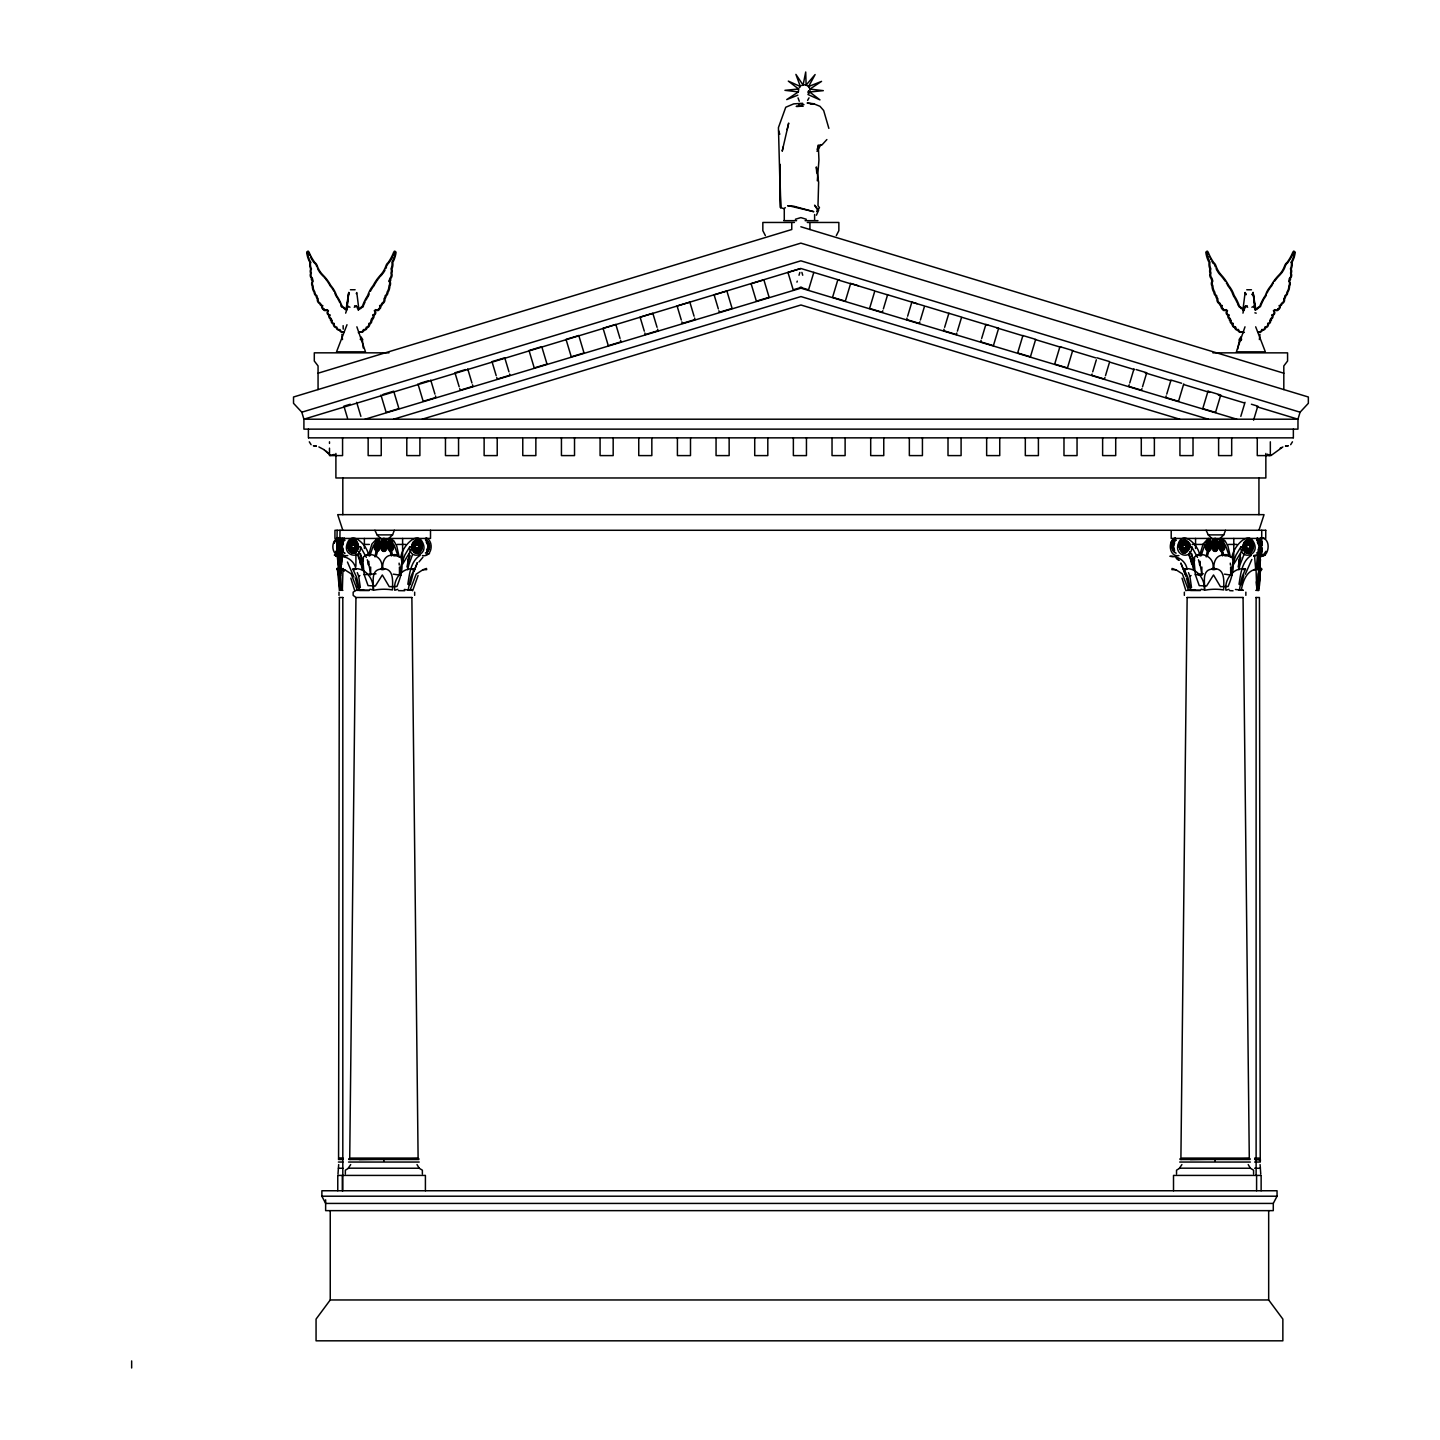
<?xml version="1.0" encoding="UTF-8"?>
<svg xmlns="http://www.w3.org/2000/svg" width="1440" height="1440" viewBox="0 0 1440 1440"><rect width="100%" height="100%" fill="white"/><g stroke="black" fill="none" stroke-linecap="round" stroke-linejoin="round"><path stroke-width="1.5" d="M339.372 597.51L338.58 1158.084L342.972 1158.084M339.804 561.528L339.732 554.292M340.416 561.24L340.488 555.93M1257.984 567.036L1258.074 560.268M1258.956 567.036L1259.046 560.268M355.95 597.51L349.722 1158.084L418.104 1158.084L411.876 597.51M1187.136 597.51L1180.908 1158.084L1249.29 1158.084L1243.062 597.51M337.122 544.374L336.888 549.108M337.428 546.642L337.5 545.076C337.176 559.08 338.13 526.734 337.122 549.108M337.842 546.732L338.724 537.588M338.058 544.698L338.058 548.19M338.346 545.472L338.202 547.812M338.994 547.416L338.994 545.472M1256.778 587.646C1260.144 582.642 1257.876 557.604 1257.894 556.308M337.662 551.79L337.734 538.2M336.996 544.698L337.32 542.088M337.626 547.938L337.554 543.006M338.688 1164.582L337.986 1173.996M1258.812 574.65L1258.884 585.972M1261.656 541.656L1261.134 539.676L1260.756 545.202L1260.702 542.43L1260.756 543.816M1261.224 545.202L1261.188 541.692M362.988 570.456L360.63 553.842M370.656 567.036L370.602 575.028A62.532 62.01 90 0 0 368.802 564.678L367.272 559.764M1194.174 570.456L1191.816 553.842M1201.86 567.036L1201.788 575.028L1197.99 575.028M1259.622 569.43C1259.946 564.93 1260.666 590.562 1257.894 589.32M1259.262 582.768L1260.378 559.296L1259.298 579.402M1259.298 581.598L1259.712 571.608M336.888 544.374L337.14 530.28M337.248 545.274L337.446 543.06M337.5 545.976L337.698 540.108M338.148 545.076L338.526 539.91M338.4 545.778L338.328 542.682M338.94 547.11L338.688 549.018L338.904 547.74M339.192 547.812L338.868 552.978L337.752 555.876L337.05 555.102L338.958 562.05M339.57 549.108L339.354 553.212M1259.604 576.936L1258.812 589.662M1256.976 539.91L1260.594 544.698L1261.026 552.978M1260.792 545.472L1261.062 540.342M1256.58 552.978C1260.36 552.492 1261.062 544.302 1261.008 551.97M1261.278 548.514L1261.368 547.614L1260.72 551.214L1260.774 548.136M1261.692 547.812L1260.954 551.97M1261.764 551.304L1261.836 548.19M1259.388 555.912L1259.316 557.676A59.292 12.618 -90 0 0 1259.244 559.476M337.302 543.654L337.284 542.232M337.572 543.33L337.356 541.242M1259.028 570.42L1259.748 559.008L1261.8 553.212M1260.756 543.402L1260.81 544.878L1260.432 537.894M337.068 543.006L337.14 541.44M337.59 544.014L337.626 540.126M1259.226 573.174L1260.072 559.62M1260.756 1173.996L1260.342 1168.254L1254.636 1168.254M341.928 540.684L341.892 542.196L342.036 539.442M1259.37 339.57L1259.982 334.314M406.98 567.036L409.428 553.842M1238.166 567.036L1240.614 553.842M1258.812 552.888L1258.236 564.678A62.532 8.046 90 0 0 1258.074 569.79L1257.66 568.458L1257.876 569.628M1259.784 552.888L1259.19 564.678A62.532 8.046 90 0 0 1259.118 567.216M381.978 543.636L382.23 547.272L384.426 549.666M383.058 544.194L384.066 547.434M391.302 546.03L389.79 546.318L389.268 544.05M391.626 545.418L391.626 544.05M392.184 545.706L391.266 541.458M392.616 544.734L390.924 549.36M392.706 545.976L390.924 540.09M1220.454 545.418L1221.102 542.43M376.164 545.562L376.164 544.194M376.218 544.878L376.956 543.114L378.252 543.582M378.54 544.878L378.45 546.192M378.594 545.562L378.45 543.546M378.99 544.878L377.928 547.434L376.254 545.346M379.602 544.878L378.576 548.136L376.182 548.136L375.174 544.878L376.182 541.602C379.8 540.036 380.196 547.056 377.748 548.514M1206.36 544.878L1207.728 541.602M1206.954 544.878C1209.654 536.292 1211.31 552.528 1207.44 545.346M1207.368 544.194L1207.512 546.192M1216.044 545.418L1215.9 543.402M337.176 555.354L339.066 572.94L337.104 548.388M336.978 542.16L337.752 537.894M337.176 543.258L337.356 540.27M337.698 543.798L337.554 544.824M338.436 545.148L338.76 543.96M339.102 551.232L339.858 542.16L344.178 537.894M1260.828 542.682L1261.404 545.148L1261.008 540.954M1260.684 551.43L1260.738 547.938M1261.314 550.404L1261.512 548.316M1261.944 542.16L1261.098 551.79L1261.764 549.828M1261.944 551.304L1260.774 555.57L1263.51 555.372A4.122 1.134 83.8 0 1 1262.808 555.318L1262.556 554.958M382.806 568.62C381.978 562.374 385.164 554.382 392.652 555.264A4.05 4.05 0 0 0 395.982 555.678L400.932 557.316C403.884 566.946 400.626 577.53 396.9 586.512L389.25 586.674L382.32 574.974L375.372 586.026L368.046 585.612L364.158 574.65L363.006 561.978L363.51 556.74L366.606 554.958A3.33 3.33 0 0 1 369.072 554.346C376.704 554.67 383.31 560.124 381.744 568.62M1214.01 568.62C1213.164 562.374 1216.35 554.382 1223.838 555.264A4.05 4.05 0 0 0 1227.168 555.678L1232.118 557.316C1235.07 566.946 1231.812 577.53 1228.086 586.512L1220.436 586.674L1213.506 574.974L1206.558 586.026L1199.232 585.612L1195.344 574.65L1194.192 561.978L1194.696 556.74L1197.792 554.958A3.33 3.33 0 0 1 1200.258 554.346C1207.89 554.67 1214.496 560.124 1212.93 568.62M817.308 180.792L818.946 160.056L818.334 145.746L817.11 149.544M1240.956 336.798L1239.12 339.57L1241.694 339.21L1239.426 340.416L1237.536 349.326M1259.586 577.26L1260.234 571.356M341.568 541.584L342 537.876M1260.756 543.996L1261.098 542.97L1260.972 544.626M337.608 543.582L337.572 542.61M1260.396 1168.092L1260.072 1164.582M356.634 546.732L360.45 546.732C361.53 560.106 342.918 556.29 346.95 544.374C351.306 529.272 366.642 545.004 368.244 553.842M1187.82 546.732L1191.636 546.732C1192.716 560.106 1174.104 556.29 1178.136 544.374C1182.51 529.272 1197.846 545.004 1199.43 553.842M375.066 556.92L376.2 549.972M1206.252 556.92L1207.386 549.972M316.17 446.13L313.434 445.752L316.224 446.058M394.506 252.54L395.298 251.406L396.054 252.252A21.402 15.732 -73.6 0 1 392.76 262.512A8.604 6.318 -73.6 0 1 391.86 269.118A4.338 3.186 -73.6 0 1 391.77 273.294A4.086 3.006 -73.6 0 1 390.708 278.586L390.654 280.656L389.088 281.124A3.924 2.88 -73.6 0 1 388.998 285.93A8.946 6.588 -73.6 0 1 387.09 292.14A3.33 2.448 -73.6 0 1 385.164 295.65A3.312 2.43 -73.6 0 1 384.03 298.656A3.492 2.556 -73.6 0 1 381.726 303.372A2.232 1.638 -73.6 0 1 379.584 305.55A1.836 1.35 -73.6 0 1 378.666 308.718A2.178 1.602 -73.6 0 1 375.75 309.636L374.436 310.752A2.448 1.8 -73.6 0 1 372.942 315.036A2.214 1.638 -73.6 0 1 371.682 318.564L370.908 320.616A2.232 1.638 -73.6 0 1 368.82 323.46A2.772 2.034 -73.6 0 1 366.264 327.222A2.43 1.782 -73.6 0 1 363.474 329.544A3.528 2.592 -73.6 0 1 359.568 331.776L360.396 332.028A3.528 2.592 -73.6 0 0 364.32 329.796A2.43 1.782 -73.6 0 0 367.11 327.474A2.772 2.034 -73.6 0 0 369.666 323.712A2.232 1.638 -73.6 0 0 371.754 320.868L372.708 319.374L371.682 318.564M340.542 547.398L340.02 542.466L342.72 538.524M1173.924 538.524L1171.134 542.466L1171.728 547.398M337.266 541.872L337.626 540.594L337.374 542.88M338.274 542.682L338.562 541.314M338.958 549.09L338.796 550.044M339.066 550.206L338.814 552.978M339.588 553.212C338.922 558.846 337.824 553.824 341.784 556.506M350.694 1164.582L348.264 1168.182L419.202 1168.254L422.37 1170.18L422.37 1173.996M1242.954 309.636L1245.114 292.554L1246.14 294.588M1259.928 540.792L1259.802 541.872L1260.27 539.892L1260.774 544.392M1260.702 542.214L1261.026 539.91L1260.882 544.374M1181.898 1164.582L1179.45 1168.182L1250.388 1168.254L1253.574 1170.18L1253.574 1173.996M1260.774 542.682L1260.684 541.224L1260.828 543.546M1261.26 549.288L1260.774 549.882M1261.098 550.044L1261.368 548.262L1261.296 550.044M1261.476 551.43L1260.954 553.41M1260.972 552.978L1261.656 551.232M337.662 541.512C337.59 538.974 337.41 541.476 337.698 540.846M1259.856 574.128L1261.188 568.692M1260.72 542.574L1260.72 538.668L1262.124 544.374M1260.684 548.37L1261.134 548.928M1260.684 542.07L1261.008 538.434L1261.782 544.932M1260.792 542.862L1261.026 540.954M368.766 554.544L371.898 544.032L377.154 538.434C383.112 540.144 378.252 549.648 384.12 551.43L385.83 550.566M1199.952 554.544L1203.102 544.032L1208.34 538.434C1214.298 540.144 1209.438 549.648 1215.306 551.43L1217.034 550.566M1259.388 541.08L1259.658 539.334M356.256 293.616L356.778 292.554L358.92 309.636M338.724 569.124L339.696 589.932M1255.806 309.33L1253.07 292.554L1252.314 294.588M339.084 571.356L339.138 568.458M1260.63 539.334L1261.17 537.588L1261.8 540.27M1261.314 555.876C1267.434 557.964 1272.132 541.674 1263.114 537.894M388.332 543.762L389.268 541.458L391.14 541.08M388.908 544.05L390.618 542.07M389.322 544.248L390.618 542.898L390.744 546.318M391.482 546.048L391.482 543.402M1214.334 544.392L1215.612 543.042M1219.518 543.762L1221.804 540.954M1220.094 544.05L1221.444 542.16M1220.526 544.248C1221.498 540.756 1224.234 545.526 1222.146 547.02M1223.73 545.706L1221.444 548.496L1219.518 545.706M342.36 589.662L343.008 568.458L344.034 571.356M1255.284 569.916L1256.004 568.44L1256.778 589.464M799.326 87.642L800.352 86.49L788.31 81.108L798.624 88.992L798.372 91.908L786.726 99.594L797.814 95.166M384.786 545.202L383.724 546.498L383.13 545.346M385.2 545.418L383.472 547.38M385.794 545.706L383.472 548.496M1207.44 544.392L1208.772 542.304L1209.708 544.392M1209.708 545.346C1208.664 549.144 1206.252 543.168 1209.006 543.114M1215.972 545.202L1215.036 547.29L1214.424 545.796M1257.624 589.662L1258.074 574.128L1259.622 569.124M344.502 556.254L343.998 556.65M783.198 146.862L782.208 151.182L788.688 123.066L787.194 129.564M337.302 538.812L337.752 537.588M337.662 544.158L337.698 546.066M1260.684 540.792L1260.954 539.892L1261.548 545.472M338.436 554.652L339.732 586.818L339.246 576.99M339.39 554.652L338.958 555.876M341.136 555.93L340.65 573.516M1254.024 555.93L1253.736 556.326M1261.476 552.294L1261.134 553.212M369.738 555.912L373.644 544.932L374.67 549.522L377.154 551.43C383.112 549.72 378.252 540.216 384.12 538.434L386.172 539.676M376.29 555.912L377.676 550.872M1200.924 555.912L1204.83 544.932L1209.204 544.932M1207.476 555.912L1208.862 550.872M1259.928 552.492L1260.198 555.876L1259.424 551.304M1242.954 313.146L1243.944 309.276L1242.936 310.698M413.118 573.606L410.166 584.658L407.826 584.244C409.5 574.236 410.562 561.114 420.174 555.372M1243.8 575.442L1241.352 584.658L1239.012 584.244C1240.686 574.236 1241.748 561.114 1251.36 555.372M1256.22 569.052L1257.372 556.254M1261.242 541.602L1261.242 543.006L1261.278 540.792M1261.206 551.214L1261.674 548.19L1261.008 551.43L1260.63 550.566M1260.828 549.882L1260.792 548.136M1244.178 309.96L1245.258 306.234L1247.274 305.784M345.672 313.146L347.904 306.234L349.992 307.224M796.95 282.15L797.256 281.124M799.02 275.256L799.866 272.43M801.036 268.542L813.798 272.394L808.56 289.818L800.064 287.262M882.81 310.752L882.342 312.282L869.598 308.448L874.818 291.024L887.58 294.858L883.368 308.898M907.074 318.042L906.606 319.572L919.368 323.406L919.836 321.876M907.632 316.188L911.844 302.148L924.606 305.982L920.394 320.022M944.082 329.166L943.632 330.696L956.394 334.548L956.844 333.018M944.64 327.312L948.87 313.272L961.632 317.124L957.402 331.146M981.108 340.29L980.64 341.838L993.402 345.672L998.64 328.248L985.878 324.414L981.666 338.436M1092.06 374.058L1091.7 375.228L1104.462 379.062L1104.93 377.532M1092.726 371.826L1096.344 359.802M1105.488 375.678L1109.7 361.638L1096.938 357.804M1129.194 384.822L1128.726 386.352L1141.488 390.186L1141.956 388.656M1129.752 382.968L1133.964 368.928M1142.514 386.802L1146.726 372.762L1136.088 369.558M1166.202 395.946L1165.752 397.476L1178.514 401.328L1183.734 383.904M1166.76 394.092L1170.99 380.052L1181.61 383.256M1240.812 416.358L1245.024 402.318M1253.574 420.192L1257.786 406.152L1251.396 404.244M1300.086 412.2L1297.98 419.112L1297.962 429.138L303.912 429.138L303.912 419.202L301.806 412.2L293.526 403.308L293.526 397.008L800.856 243.126L1308.348 397.008L1308.348 403.308L1300.086 412.2L800.856 260.82L301.806 412.2M412.614 590.796L418.086 575.496M400.878 556.992C401.706 547.47 417.888 528.192 423.414 544.374C427.446 556.326 408.69 560.106 409.77 546.732L413.532 546.732M1232.064 556.992C1232.892 547.47 1249.074 528.192 1254.6 544.374C1258.632 556.326 1239.876 560.106 1240.956 546.732L1244.718 546.732M1258.938 530.28L1264.05 514.656L337.698 514.656L342.81 530.28M429.516 553.662L426.204 554.166M1245.006 326.808L1236.384 351.828L1265.346 351.828L1255.68 326.808M1260.486 557.316L1260.99 555.84C1262.538 554.364 1260.198 556.452 1260.216 553.41M346.482 310.266L347.904 306.234M334.026 543.006L334.62 541.44M340.02 542.466L341.568 539.55M341.262 542.7L341.694 541.548M341.46 542.7L341.91 541.548M417.258 562.734L413.802 571.788L417.384 562.734M1171.206 542.466L1174.014 538.524M1172.448 542.7L1172.898 541.548M1172.646 542.7L1173.096 541.548M347.004 324.72L336.528 351.828L365.49 351.828L356.868 326.808M374.904 530.28L377.064 534.888L381.474 539.226L387.954 539.226L392.562 534.888L394.344 530.28M1206.108 530.28L1208.268 534.888L1212.66 539.226L1219.14 539.226L1223.748 534.888L1225.53 530.28M1245.276 574.308L1251.828 559.44M334.368 543.006L334.98 541.44M334.296 555.102L337.68 555.606L337.392 547.614M389.916 281.358A3.924 2.88 -73.6 0 1 389.826 286.182A8.946 6.588 -73.6 0 1 387.936 292.392A3.33 2.448 -73.6 0 1 385.992 295.902A3.312 2.43 -73.6 0 1 384.858 298.908A3.492 2.556 -73.6 0 1 382.554 303.606A2.232 1.638 -73.6 0 1 380.43 305.802A1.836 1.35 -73.6 0 1 379.494 308.97A2.178 1.602 -73.6 0 1 376.578 309.888L374.436 310.752M382.626 541.476L382.662 547.542L385.416 548.136M382.338 542.988L384.426 541.098M383.238 543.96L383.724 542.574M383.742 543.582L383.94 546.462M389.43 543.816L390.258 542.16M391.446 545.652L390.636 547.29M391.824 546.048L390.258 547.38M392.346 546.624L390.258 548.496M1215.252 542.304L1214.262 545.562M376.362 543.96L376.848 542.574M378.414 545.796C374.85 551.898 375.912 537.174 378.522 544.392M379.044 548.262L379.728 543.636L377.892 540.234M1255.86 309.438A15.768 12.996 -70.2 0 1 1259.784 306.342A39.006 32.13 -70.2 0 1 1265.346 295.488A24.282 19.998 -70.2 0 1 1270.998 285.642A40.59 33.444 -70.2 0 1 1278.972 274.968A20.286 16.722 -70.2 0 0 1284.678 265.734A5.562 4.572 -70.2 0 1 1287 262.566A38.214 31.5 -70.2 0 0 1292.778 252.288L1293.606 251.154L1294.488 252A21.402 17.64 -70.2 0 1 1291.212 262.26A8.604 7.074 -70.2 0 1 1290.438 268.866A4.338 3.564 -70.2 0 1 1290.528 273.042A4.086 3.366 -70.2 0 1 1289.52 278.334L1290.546 279.576L1289.448 281.358A3.924 3.24 -70.2 0 1 1289.538 286.182A8.946 7.38 -70.2 0 1 1287.648 292.392A3.33 2.754 -70.2 0 1 1285.614 295.902A3.312 2.718 -70.2 0 1 1284.462 298.908A3.492 2.88 -70.2 0 1 1282.068 303.624A2.232 1.836 -70.2 0 1 1279.764 305.802A1.836 1.512 -70.2 0 1 1278.846 308.97L1278.144 308.718A2.178 1.782 -70.2 0 1 1274.922 309.636L1273.5 310.752A2.448 2.016 -70.2 0 1 1271.988 315.036A2.214 1.836 -70.2 0 1 1270.728 318.564L1269.936 320.616A2.232 1.836 -70.2 0 1 1267.704 323.46A2.772 2.286 -70.2 0 1 1264.986 327.222A2.43 1.998 -70.2 0 1 1261.944 329.544A3.528 2.898 -70.2 0 1 1258.02 331.956M1278.846 308.97A2.178 1.782 -70.2 0 1 1275.606 309.888L1273.5 310.752M1207.296 542.214L1206.774 545.85L1208.754 548.64M1207.548 543.96L1208.754 543.042L1209.6 543.96M1215.864 545.652L1214.766 545.796L1215.126 543.294M1243.53 310.284L1245.258 306.234L1247.652 307.224M339.516 590.256L337.392 569.052L339.012 577.26M412.344 555.102L408.87 564.678A61.956 61.47 90 0 0 407.736 569.79M817.02 151.344L820.98 144.558M1292.454 441.81L1290.654 444.69M338.652 556.254L341.892 556.65M1169.838 556.254L1173.096 556.65M1244.646 552.888L1240.056 564.678A61.956 61.47 90 0 0 1238.922 569.79M836.334 235.566L838.854 230.652L838.854 222.462L807.264 222.462M1252.08 294.588L1253.124 292.554L1255.176 309.636M808.956 93.348C812.556 88.74 806.418 82.548 801.63 85.59M1208.124 254.358A38.214 28.098 73.6 0 1 1207.368 252.54L1206.576 251.406L1205.82 252.252A21.402 15.732 73.6 0 0 1209.114 262.512A8.604 6.318 73.6 0 0 1210.032 269.118A4.338 3.186 73.6 0 0 1210.104 273.294A4.086 3.006 73.6 0 0 1211.166 278.586L1211.958 281.358A3.924 2.88 73.6 0 0 1212.048 286.182A8.946 6.588 73.6 0 0 1213.938 292.392A3.33 2.448 73.6 0 0 1215.882 295.902A3.312 2.43 73.6 0 0 1217.016 298.908A3.492 2.556 73.6 0 0 1219.32 303.624A2.232 1.638 73.6 0 0 1221.444 305.802A1.836 1.35 73.6 0 0 1222.38 308.97L1223.226 308.718A2.178 1.602 73.6 0 0 1226.124 309.636L1227.438 310.752A2.448 1.8 73.6 0 0 1228.932 315.036A2.214 1.638 73.6 0 0 1230.192 318.564L1229.274 320.04L1230.966 320.616A2.232 1.638 73.6 0 0 1233.054 323.46A2.772 2.034 73.6 0 0 1235.61 327.222A2.43 1.782 73.6 0 0 1238.4 329.544A3.528 2.592 73.6 0 0 1242.324 331.776L1244.394 332.37M1230.192 318.564L1230.966 320.616M1273.284 1203.426L1277.046 1196.208L1277.046 1190.754L321.876 1190.754L321.876 1196.208L325.638 1203.426L1273.284 1203.426L1273.284 1210.644L325.638 1210.644L325.638 1199.826M807.606 100.422L809.01 97.848M1243.134 309.438A15.768 11.592 73.6 0 0 1239.516 306.342A39.006 28.656 73.6 0 0 1234.188 295.488A24.282 17.838 73.6 0 0 1228.788 285.642A40.59 29.826 73.6 0 0 1221.3 274.968A20.286 14.904 73.6 0 1 1215.9 265.734A5.562 4.086 73.6 0 0 1213.722 262.566A38.214 28.098 73.6 0 1 1208.214 252.288L1207.422 251.154L1206.666 252A21.402 15.732 73.6 0 0 1209.96 262.26A8.604 6.318 73.6 0 0 1210.86 268.866A4.338 3.186 73.6 0 0 1210.95 273.042A4.086 3.006 73.6 0 0 1212.012 278.334L1212.804 281.124A3.924 2.88 73.6 0 0 1212.894 285.93A8.946 6.588 73.6 0 0 1214.784 292.158A3.33 2.448 73.6 0 0 1216.71 295.668A3.312 2.43 73.6 0 0 1217.862 298.674A3.492 2.556 73.6 0 0 1220.166 303.372A2.232 1.638 73.6 0 0 1222.29 305.55A1.836 1.35 73.6 0 0 1223.226 308.718M335.268 555.354L336.06 555.768A4.122 1.026 -83.8 0 1 335.43 555.714L338.364 555.75M343.044 542.88L341.874 546.642L343.044 550.404M343.44 542.88L342.27 546.642L343.44 550.404M1174.23 542.88L1173.06 546.642L1174.23 550.404M1174.644 542.88L1173.474 546.642L1174.644 550.404M1260.252 551.304L1257.732 554.652M1265.976 551.304L1263.474 554.652M426.906 550.206L428.094 546.444L426.906 542.682M427.302 550.206L428.346 545.076L426.078 541.836M1249.992 549.288L1250.73 545.688L1247.994 542.916M1258.092 550.206L1259.28 546.444L1257.264 541.836M1258.506 550.206L1259.676 546.444L1257.66 541.836M1261.44 551.304L1258.902 554.652L1253.628 555.57M418.104 538.434L402.606 564.156L402.606 538.434M1249.29 538.434L1233.792 564.156L1233.792 538.434M349.002 293.616L348.75 292.554L346.068 309.33A15.768 12.996 70.2 0 0 342.09 306.342A39.006 32.13 70.2 0 0 336.546 295.488A24.282 19.998 70.2 0 0 330.876 285.642A40.59 33.444 70.2 0 0 322.902 274.968A20.286 16.722 70.2 0 1 317.196 265.734A5.562 4.572 70.2 0 0 314.874 262.566A38.214 31.5 70.2 0 1 309.114 252.288L308.268 251.154L307.386 252A21.402 17.64 70.2 0 0 310.662 262.26A8.604 7.074 70.2 0 0 311.436 268.866A4.338 3.564 70.2 0 0 311.364 273.042A4.086 3.366 70.2 0 0 312.354 278.334L311.328 279.576L312.426 281.358A3.924 3.24 70.2 0 0 312.336 286.182A8.946 7.38 70.2 0 0 314.226 292.392A3.33 2.754 70.2 0 0 316.26 295.902A3.312 2.718 70.2 0 0 317.412 298.908A3.492 2.88 70.2 0 0 319.824 303.606A2.232 1.836 70.2 0 0 322.128 305.802A1.836 1.512 70.2 0 0 323.028 308.97L323.73 308.718A2.178 1.782 70.2 0 0 326.952 309.636L328.374 310.752A2.448 2.016 70.2 0 0 329.886 315.036A2.214 1.836 70.2 0 0 331.164 318.564L330.336 320.04L331.956 320.616A2.232 1.836 70.2 0 0 334.188 323.46A2.772 2.286 70.2 0 0 336.906 327.222A2.43 1.998 70.2 0 0 339.93 329.544A3.528 2.898 70.2 0 0 344.232 331.776L343.548 332.028A3.528 2.898 70.2 0 1 339.246 329.796A2.43 1.998 70.2 0 1 336.204 327.474A2.772 2.286 70.2 0 1 333.486 323.712A2.232 1.836 70.2 0 1 331.254 320.868M331.164 318.564L331.956 320.616M312.354 278.334L313.128 281.124A3.924 3.24 70.2 0 0 313.038 285.93A8.946 7.38 70.2 0 0 314.91 292.14A3.33 2.754 70.2 0 0 316.944 295.65A3.312 2.718 70.2 0 0 318.114 298.656A3.492 2.88 70.2 0 0 320.508 303.372A2.232 1.836 70.2 0 0 322.812 305.55A1.836 1.512 70.2 0 0 323.73 308.718M418.95 561.978L422.928 557.226M383.148 540.72L382.284 541.476C380.952 543.996 381.096 550.17 385.074 549.504M383.382 543.582L384.426 543.042M389.61 541.458L388.62 544.734L390.096 548.37M1220.544 540.576L1219.356 545.976L1221.138 549.36M1222.452 547.992L1223.442 544.734L1221.966 541.08M1222.722 548.892L1223.982 544.734L1222.11 540.09M409.77 546.732L404.802 555.102L401.328 564.678A61.956 61.47 90 0 0 399.51 575.028L399.438 567.036M1240.956 546.732L1235.988 555.102L1232.514 564.678A61.956 61.47 90 0 0 1230.696 575.028L1230.624 567.036M376.254 540.72L374.958 544.878L376.254 549.036M376.542 541.602L375.516 544.878L376.542 548.136M378.252 546.174L376.362 545.796M383.976 546.318L383.976 543.15M1208.898 546.462L1208.898 543.294M338.472 539.91L339.192 545.076M338.508 541.314L339.066 542.682M1260.774 537.894L1261.692 545.076M330.246 1210.644L330.246 1299.96L316.062 1319.094L316.062 1340.82L1282.86 1340.82L1282.86 1319.094L1268.676 1299.96L1268.676 1210.644M397.836 589.32L394.758 590.256C392.994 578.772 403.074 566.64 414.288 569.052L410.832 576.936L408.168 589.932L404.262 589.464M1229.022 589.32L1225.944 590.256C1224.18 578.772 1234.26 566.64 1245.492 569.052L1242.018 576.936L1239.354 589.932L1235.448 589.464M1261.026 542.898L1261.134 543.87M826.866 139.554L821.898 144.99L818.082 145.206M1256.544 309.69L1256.832 309.384A15.768 12.996 -70.2 0 1 1260.468 306.594A39.006 32.13 -70.2 0 1 1260.828 305.64M342.522 538.812C336.312 543.348 338.886 557.406 347.742 555.57M351.36 541.836L349.362 546.444L351.36 551.052M351.954 543.204L350.55 546.444L351.954 549.684M353.916 548.676L354.888 546.444L353.448 543.96M355.5 552.294C359.19 549.18 358.866 542.016 354.276 539.91M1182.546 541.836L1180.566 546.444L1183.518 551.574M1186.146 551.052L1188.126 546.444L1186.146 541.836M416.232 544.41L415.26 546.642L416.232 548.874M417.78 548.874L418.752 546.642L417.78 544.41M419.364 552.492L421.938 546.642L419.364 540.792M426.618 552.294C430.38 549.198 430.02 541.998 425.394 539.91M1246.374 542.034L1244.502 548.028L1247.346 551.79M1246.986 543.42L1245.564 546.642L1246.986 549.882M1248.966 548.874L1249.956 546.642L1248.966 544.41M1250.55 552.492L1253.124 546.642L1250.55 540.792M1257.804 552.294C1261.566 549.198 1261.206 541.998 1256.58 539.91M798.57 104.724L799.758 103.59L803.988 104.652M785.304 207.612L784.278 208.566L784.278 220.212M335.538 540.108L336.726 539.064M1271.124 455.454L1282.878 446.94M381.6 539.676L383.706 538.434C389.628 540.144 384.876 549.648 390.726 551.43L393.156 549.522L394.164 544.932L397.98 555.912M1212.786 539.676L1214.892 538.434C1220.814 540.144 1216.062 549.648 1221.912 551.43L1224.342 549.522L1225.35 544.932L1229.166 555.912M342.396 540.54L343.314 539.784M342.612 540.54L343.53 539.784M1173.6 540.54L1174.5 539.784M1173.798 540.54L1174.716 539.784M382.806 540.72L383.76 540.234M383.904 541.224L382.428 544.878L383.904 548.514M384.066 542.304L382.716 545.562L384.786 547.434M389.952 540.09L388.08 544.734L389.952 549.36M390.78 548.37L392.022 544.734L390.636 542.16M1214.946 540.234L1213.164 546.12M1215.972 542.304L1214.046 543.546L1214.478 548.37M1221.138 540.09L1219.248 542.34L1218.996 545.976L1221.804 549.522M1221.282 541.08L1219.878 545.706L1222.326 548.37M1221.822 547.29L1223.154 544.05L1221.084 542.16M1222.11 549.36L1224.342 544.734L1223.604 541.332L1221.444 539.928M816.408 215.208L818.64 210.186L814.572 205.182L817.668 210.078L816.912 211.608L819.45 207.648L817.992 205.686L818.64 182.25L816.318 166.95L816.732 172.89M377.298 543.114L377.55 546.696L377.712 543.294M377.892 549.504L379.8 547.272L380.07 543.636L378.864 540.72L376.542 540.234M378.864 549.036L377.208 549.666M383.85 547.29L384.858 544.05M383.994 548.37C387.81 546.984 382.95 539.838 385.416 541.602M384.138 549.36C388.566 547.794 383.706 539.118 385.344 540.72M1208.07 540.234L1206.144 544.878L1208.07 549.504M1207.386 541.602L1208.754 541.098M1208.934 548.514L1210.446 544.878L1208.934 541.224M1209.078 549.504L1211.004 544.878L1209.078 540.234M1215.198 548.37L1216.71 544.734L1214.658 540.954M363.564 589.662L359.676 590.256L356.634 577.26L352.872 569.124C364.086 566.244 374.436 578.502 373.014 589.932L369.954 589.248M1194.75 589.662L1190.862 590.256L1187.82 577.26L1184.058 569.124C1195.272 566.244 1205.622 578.502 1204.2 589.932L1201.14 589.248M334.224 454.41L330.588 455.454L324.108 449.73M355.806 569.052L354.582 569.628A2.052 2.034 -75.5 0 1 352.872 569.124M355.248 577.89L357.858 587.646L360.324 587.502L358.686 576.252L359.892 575.532M1186.434 577.89L1189.044 587.646L1191.51 587.502L1189.872 576.252L1191.078 575.532M380.484 569.124L381.24 568.692A3.564 3.564 0 0 1 383.868 568.638C394.452 569.448 392.49 582.516 392.472 589.932L388.98 589.464A51.498 46.242 -1 0 0 377.046 589.662L373.572 590.256C373.788 583.542 370.296 570.258 380.484 569.124L381.276 569.466A4.194 4.194 0 0 0 383.868 569.43L384.642 569.052M1211.67 569.124L1212.426 568.692A3.564 3.564 0 0 1 1215.054 568.638C1225.638 569.448 1223.676 582.516 1223.658 589.932L1220.166 589.464A51.498 46.242 -1 0 0 1208.232 589.662L1204.758 590.256C1204.974 583.542 1201.482 570.258 1211.67 569.124L1212.462 569.466A4.194 4.194 0 0 0 1215.054 569.43L1215.828 569.052M389.088 281.124L389.862 278.334A4.086 3.006 -73.6 0 0 390.942 273.042A4.338 3.186 -73.6 0 0 391.014 268.866A8.604 6.318 -73.6 0 0 391.932 262.26A21.402 15.732 -73.6 0 0 395.208 252L394.452 251.154L393.66 252.288A38.214 28.098 -73.6 0 1 388.17 262.566A5.562 4.086 -73.6 0 0 385.974 265.734A20.286 14.904 -73.6 0 1 380.574 274.968A40.59 29.826 -73.6 0 0 373.086 285.642A24.282 17.838 -73.6 0 0 367.686 295.488A39.006 28.656 -73.6 0 0 362.358 306.342A15.768 11.592 -73.6 0 0 358.74 309.438M337.95 537.894C331.164 540.936 331.164 552.528 337.95 555.57M344.556 540.126C339.534 542.376 339.534 550.926 344.556 553.176M344.952 540.126C339.948 542.376 339.948 550.926 344.952 553.176M352.044 539.91C347.04 542.16 347.04 550.728 352.044 552.978M352.638 542.844L350.154 546.444L352.638 550.044M353.682 550.044L355.752 546.444L353.682 542.844M354.276 552.978C360.378 551.232 359.622 539.838 352.962 539.676M392.652 555.264L393.408 554.85A3.456 3.456 0 0 1 396.018 554.904L396.774 555.336M1175.382 537.894C1167.192 541.044 1169.316 557.514 1178.928 555.57M1175.742 540.126C1170.648 542.34 1170.666 551.502 1176.138 553.176M1176.138 540.126C1171.548 542.214 1171.206 549.378 1174.914 552.492M1183.518 541.314C1178.586 542.556 1179.216 551.772 1184.544 551.754M1184.04 543.96L1182.672 545.778L1183.572 548.676M1184.868 550.044L1186.956 546.444L1185.552 543.204M1185.174 551.574C1190.088 550.296 1189.494 541.224 1184.148 541.134M1185.462 552.978C1190.466 550.728 1190.466 542.16 1185.462 539.91M1223.838 555.264L1224.612 554.85A3.456 3.456 0 0 1 1227.204 554.904L1227.96 555.336M415.872 540.126L412.254 544.896L413.586 551.43M416.16 541.512L413.172 546.642L416.16 551.79M416.466 543.042L414.378 546.642L416.466 550.26M417.546 550.26L419.634 546.642L417.546 543.042M418.14 553.176C423.738 551.556 423.738 541.746 418.14 540.126M425.394 552.978C430.902 551.304 430.938 542.106 425.79 539.91M1247.076 540.126C1242 542.34 1242 550.944 1247.076 553.176M1247.67 543.042L1245.168 546.642L1247.67 550.26M1248.498 549.126L1250.352 546.642L1248.498 544.158M1248.732 550.26L1250.856 548.514L1251.126 545.688L1249.812 543.42L1247.256 543.042M1249.812 549.882L1247.994 550.386M1249.038 551.79L1252.026 546.642L1249.038 541.512M1249.326 553.176C1255.464 551.43 1254.726 540.108 1247.994 539.892M795.384 219.258L800.856 217.602L806.31 219.258M1278.144 308.718A1.836 1.512 -70.2 0 0 1279.062 305.55A2.232 1.836 -70.2 0 0 1281.366 303.372A3.492 2.88 -70.2 0 0 1283.778 298.674A3.312 2.718 -70.2 0 0 1284.93 295.668A3.33 2.754 -70.2 0 0 1286.964 292.158A8.946 7.38 -70.2 0 0 1288.836 285.93A3.924 3.24 -70.2 0 0 1288.764 281.124L1289.52 278.334M1280.214 448.128L1281.528 447.48M1251.882 307.224L1253.97 306.234L1255.086 309.294M350.406 289.746L355.122 289.746M1246.752 289.764L1251.468 289.764M354.24 307.224L356.616 306.234L358.344 310.266M311.652 278.586A4.086 3.366 70.2 0 1 310.662 273.294A4.338 3.564 70.2 0 1 310.752 269.118A8.604 7.074 70.2 0 1 309.978 262.512L310.662 262.26M323.028 308.97A2.178 1.782 70.2 0 0 326.268 309.888L326.952 309.636M326.268 309.888L328.374 310.752M340.686 304.686A39.006 32.13 70.2 0 1 341.406 306.594L342.09 306.342M330.462 318.816A2.214 1.836 70.2 0 1 329.202 315.288L329.886 315.036M318.06 373.212L791.766 229.518L791.766 223.668M422.136 419.202L800.946 304.992L1179.738 419.202M350.298 404.244L343.908 406.152L347.526 418.194M383.058 394.38L393.696 391.194L398.934 408.618L386.172 412.452L380.934 395.028M420.084 383.256L428.58 380.7M465.606 369.558L454.968 372.762L459.18 386.802M801.702 287.244L793.188 289.8L787.95 272.376L800.712 268.524L303.912 419.202L1297.962 419.202L1257.066 406.8M365.058 419.202L800.946 288.162L1236.834 419.202M393.588 419.202L800.946 296.568L1208.286 419.202M1222.38 308.97A2.178 1.602 73.6 0 0 1225.296 309.888L1226.124 309.636M1225.296 309.888L1227.438 310.752M1226.592 311.004A2.448 1.8 73.6 0 0 1228.086 315.288L1228.932 315.036M1230.12 320.868A2.232 1.638 73.6 0 0 1232.226 323.712L1233.054 323.46M1232.226 323.712A2.772 2.034 73.6 0 0 1234.764 327.474L1235.61 327.222M1234.764 327.474A2.43 1.782 73.6 0 0 1237.554 329.796L1238.4 329.544M1237.554 329.796A3.528 2.592 73.6 0 0 1241.478 332.028L1242.324 331.776M358.308 332.622L360.396 332.028M1269.936 320.616L1271.538 320.04L1270.728 318.564M383.418 540.234L385.074 540.234M390.618 539.928L388.476 541.332L387.72 544.734L388.476 548.118L390.618 549.522M383.706 542.304L384.786 542.304M389.754 541.08L391.608 541.458L392.544 543.762M390.258 549.522L392.4 548.118L393.156 544.734L392.4 541.332L390.258 539.928M1213.992 549.36C1218.474 549.972 1218.636 542.106 1215.684 540.09L1213.47 541.476L1212.714 544.878L1213.47 548.262L1215.612 549.666M1216.134 541.224L1214.19 542.214L1213.686 545.85M1220.796 540.09L1221.804 539.928M1215.972 547.434L1214.046 546.192M1215.252 549.666L1216.26 549.504M1221.444 549.522L1222.452 549.36M377.55 540.072L374.706 543.636L374.958 547.272L376.884 549.504M376.686 541.224L378.576 541.602L379.53 543.906M382.806 540.09L383.814 539.928M376.83 542.304L378.954 544.194M382.95 541.08L384.84 541.458L385.866 544.734M383.472 549.522L385.65 548.118L386.424 544.734L385.65 541.332L383.472 539.928M1208.754 540.072L1206.558 541.476L1205.802 544.878L1206.558 548.262L1208.754 549.666M1207.872 541.224C1214.298 540.774 1208.556 554.004 1206.432 545.85M1213.992 540.09L1215.684 540.09M1214.136 541.08C1217.934 540.396 1218.132 548.19 1214.658 548.496M1209.006 546.642L1207.692 546.174M1214.658 546.552L1215.648 544.734L1214.658 542.898M1214.658 547.38L1216.44 544.734L1214.658 542.07M1208.394 549.666L1210.59 548.262L1211.346 544.878L1210.59 541.476L1208.394 540.072M1214.658 549.522C1218.15 548.226 1218.042 542.214 1215.342 540.09L1216.26 540.234M359.298 589.464L357.264 589.932L351.144 573.822L344.718 569.736L340.668 569.628L340.902 568.458L344.736 569.916M1190.484 589.464L1188.45 589.932L1182.348 573.822L1175.904 569.736L1171.872 569.628L1172.088 568.458L1175.922 569.916M1285.524 446.13L1288.314 445.752L1285.578 446.13M353.358 539.676C346.086 539.82 346.086 553.068 353.358 553.212M351.918 541.314C359.046 539.46 359.028 553.428 351.918 551.574M353.358 541.134C347.994 541.224 347.418 550.296 352.332 551.574M352.224 542.844L353.358 542.7M353.358 543.87L351.486 545.778L352.854 548.928M352.962 549.018C360.846 542.61 344.916 544.716 353.862 548.928M352.962 550.188C357.21 550.35 357.21 542.538 352.962 542.7M352.962 551.754C357.858 551.178 358.29 543.132 353.988 541.314M352.962 553.212L354.672 552.978M1184.544 539.676C1178.802 540.378 1177.92 549.036 1182.006 552.294M1183.104 541.314L1185.588 541.314M1184.544 542.7L1181.844 545.472L1182.564 549.09M1184.148 549.018C1191.978 544.32 1177.308 542.502 1184.04 548.928M1184.148 550.188L1186.524 549.09L1187.352 546.444L1184.868 542.844M1184.148 551.754L1185.588 551.574M1184.148 553.212C1204.83 539.64 1165.824 533.934 1183.23 552.978M1254.312 555.876L1256.076 555.57M417.204 539.892C410.508 540.072 409.716 551.286 415.872 553.176M417.204 541.332C399.87 554.184 434.142 554.238 416.808 541.332M417.204 542.916C412.92 542.736 412.92 550.566 417.204 550.386M416.304 544.158L417.204 544.068M417.708 549.126L416.304 549.126M416.808 550.386C421.092 550.566 421.092 542.736 416.808 542.916M416.808 551.97C421.74 551.412 422.19 543.312 417.852 541.512M416.808 553.41L418.536 553.176M1246.95 541.512C1253.502 539.766 1254.438 552.006 1247.994 551.97M1248.39 541.332C1242.486 541.386 1242.54 551.952 1248.39 551.97M1248.39 544.068L1246.446 546.642L1247.886 549.126M1247.994 549.216L1248.894 549.126M1247.994 553.41L1249.722 553.176M422.658 569.736L426.69 569.628L426.474 568.458L422.64 569.916L416.178 574.128L410.058 590.256L408.042 589.662M1253.844 569.736L1257.786 569.052C1246.77 569.574 1242.9 581.148 1241.244 590.256L1239.228 589.662M364.158 574.65L376.038 573.84M1195.344 574.65L1203.318 573.768M1257.39 554.166L1260.72 553.662M348.534 1168.254L345.348 1170.18L345.348 1173.996M419.202 1168.254L417.024 1164.582M1179.72 1168.254L1176.534 1170.18L1176.534 1173.996M1250.388 1168.254L1248.21 1164.582M1264.986 555.264L1261.314 554.958M798.624 88.992L784.944 90.324L798.372 91.908M1267.524 454.41L1271.16 455.454M802.674 103.302L793.71 103.878L785.754 107.244L778.446 127.566L780.57 207.684L784.332 208.692M339.894 590.148L342.882 590.364M404.676 590.724L398.484 590.634M783.738 220.662L796.572 220.662M805.122 220.662L817.956 220.662M794.43 222.462L762.84 222.462L762.84 230.652L765.36 235.566M1239.426 340.416L1241.37 340.416M388.962 352.836L314.298 352.836L314.298 361.026L318.06 365.94L318.06 389.574M1212.912 352.854L1287.576 352.854L1287.576 361.026L1283.814 365.94L1283.814 389.574M308.664 437.85L522.342 437.85M652.626 437.85L690.498 437.85L690.498 455.598L677.412 455.598L677.412 437.85M690.804 437.85L715.518 437.85M908.694 437.85L716.058 437.85L716.058 455.598L729.144 455.598L729.144 437.85M1256.868 437.85L909.342 437.85L909.342 455.598L922.428 455.598L922.428 437.85M1293.084 437.85L1257.264 437.85L1257.264 455.598L1270.332 455.598L1270.332 441.81M1170.378 530.28L334.944 530.28L334.944 538.47L430.506 538.434L430.506 530.28M377.064 534.888L392.562 534.888M1208.268 534.888L1223.748 534.888M364.374 544.428L369.378 544.428M397.368 544.428L405.756 544.428M1192.212 544.428L1204.542 544.428M1228.554 544.428L1236.942 544.428M341.046 553.752A24.642 1.818 -90 0 0 341.01 560.988L341.856 564.228M1258.614 561.78L1259.118 565.02A59.292 12.618 -90 0 1 1259.19 561.294M339.768 562.914A66.06 16.326 -90 0 0 339.588 557.424L339.408 553.95L339.696 564.678A61.956 7.794 90 0 1 339.93 575.028L340.902 575.028M339.372 590.292L341.1 590.292M339.372 597.492L342.882 597.492M1254.69 1158.084L1260.234 1158.084L1259.424 597.51L1255.77 597.492M338.454 1158.642L342.936 1158.642M348.894 1158.642L350.082 1159.488M418.842 1158.642L359.136 1159.488M1180.08 1158.642L1181.268 1159.488M1250.028 1158.642L1190.322 1159.488M1254.654 1158.642L1256.976 1159.488M1260.306 1158.642L1258.992 1159.488M338.454 1159.488L342.936 1159.488M348.894 1159.488L418.842 1159.488M1180.08 1159.488L1250.028 1159.488M1254.654 1159.488L1260.414 1160.028M338.4 1162.044L342.936 1162.026M348.534 1162.044L419.202 1162.044M1179.72 1162.044L1250.388 1162.044M1254.636 1162.044L1260.342 1162.044M338.4 1168.254L342.936 1168.254M338.166 1175.418L425.412 1175.418L425.412 1190.754M1260.576 1175.418L1173.51 1175.418L1173.51 1190.754M321.876 1196.208L1277.046 1196.208M330.246 1299.96L1268.676 1299.96M1190.556 590.4L1200.564 590.4L1187.1 590.364M359.37 590.4L369.378 590.4L355.914 590.364L353.16 592.164L353.16 595.368L355.95 597.492L411.876 597.456M1187.136 597.492L1243.062 597.456M1257.57 590.4L1258.92 590.4L1255.77 590.364M1229.67 590.634L1233.036 590.796M339.462 555.93L342.504 556.2M335.016 555.03L338.004 555.3M1224.45 574.146L1232.208 575.28M393.264 574.146L401.022 575.28M807.138 103.014L813.528 103.698L819.99 106.308L823.662 110.502L828.864 128.376M1170.702 556.308C1178.37 556.092 1185.732 561.24 1187.082 569.016L1185.786 569.628A2.052 2.034 -75.5 0 1 1184.058 569.124M339.516 556.308C347.184 556.092 354.528 561.24 355.896 569.016M810.324 103.68L814.392 104.184L807.678 103.176M1249.722 540.126C1241.514 538.02 1240.362 553.32 1248.39 553.41M1248.894 544.158C1245.492 543.078 1244.988 549.504 1248.39 549.216M1247.256 550.26L1248.39 550.386M416.808 539.892L418.536 540.126M417.708 544.158C408.798 547.704 424.08 551.088 417.312 544.158M417.204 553.41L414.234 552.492M422.442 555.57C432.108 557.568 434.322 541.026 426.042 537.894M1185.282 542.844L1182.744 543.204L1181.43 545.472L1181.718 548.316L1183.824 550.044M1184.148 543.87L1186.074 546.444L1183.644 548.928M1184.544 550.188L1182.744 549.684M1182.834 552.978L1184.544 553.212M352.224 550.044L353.358 550.188M354.6 305.784L356.616 306.234M383.472 542.07L385.254 544.734M382.806 549.36L383.814 549.522M376.542 549.504L377.55 549.666M1254.888 312.822L1256.22 313.146M1221.444 540.954L1223.73 543.762M1221.444 542.07C1226.052 546.336 1217.988 547.236 1222.056 542.97M1215.774 541.224L1213.326 543.906L1214.946 549.504M1221.804 547.38L1220.058 544.734M1215.612 548.64L1213.524 546.768M390.258 542.07L391.32 542.43M390.618 547.38L388.854 544.734M390.618 548.496L388.332 545.706M1241.478 332.028L1243.566 332.622M362.358 306.342L363.186 306.594A39.006 28.656 -73.6 0 1 363.546 305.622M372.942 315.036L373.788 315.288A2.448 1.8 -73.6 0 0 375.282 311.004M850.644 283.428L858.438 285.768M800.856 226.764L1283.814 373.212M813.762 272.376L839.592 280.206M850.338 283.464L874.008 290.646M886.932 294.57L917.064 303.696M925.668 306.306L949.338 313.488M962.244 317.394L988.074 325.224M996.678 327.834L1022.508 335.664M1035.414 339.588L1061.244 347.418M1072.008 350.676L1095.678 357.858M1110.744 362.43L1134.414 369.612M1145.16 372.87L1170.99 380.7M1183.896 384.606L1209.726 392.436M1218.33 395.046L1244.16 402.876M1291.212 262.26L1291.896 262.512A8.604 7.074 -70.2 0 1 1291.14 269.118A4.338 3.564 -70.2 0 1 1291.212 273.294A4.086 3.366 -70.2 0 1 1290.222 278.586M1271.988 315.036L1272.69 315.288A2.214 1.836 -70.2 0 1 1271.412 318.816M1267.704 323.46L1268.388 323.712A2.232 1.836 -70.2 0 0 1270.62 320.868M1264.986 327.222L1265.67 327.474A2.772 2.286 -70.2 0 0 1268.388 323.712M1261.944 329.544L1262.628 329.796A2.43 1.998 -70.2 0 0 1265.67 327.474M1257.642 331.776L1258.326 332.028A3.528 2.898 -70.2 0 0 1262.628 329.796M318.888 446.94L324.144 449.73M807.93 94.5L819.972 99.882L809.64 91.998L823.32 90.648L809.892 89.082L821.556 81.378L808.596 86.544L815.112 74.556L806.112 85.068L805.716 72L803.088 85.05L795.906 74.394L800.352 86.49M1197.792 554.958L1199.34 555.516A3.888 3.888 0 0 0 1201.788 555.03M366.606 554.958L368.154 555.516A3.888 3.888 0 0 0 370.602 555.03M1257.228 537.894L1261.44 542.16M1242.54 569.124L1243.782 569.628A2.088 2.07 75.4 0 0 1245.474 569.052M411.354 569.124L412.596 569.628A2.088 2.07 75.4 0 0 414.288 569.052M1267.56 454.41L1269.288 455.598M1215.036 542.16L1215.972 544.248M1213.146 550.566L1214.892 551.43C1220.814 549.72 1216.062 540.234 1221.912 538.434L1225.08 540.918L1227.888 545.868L1230.354 556.92M383.85 542.16L384.786 544.248M383.724 542.97L384.678 543.816M381.96 550.566L383.706 551.43C389.628 549.72 384.876 540.234 390.726 538.434L393.876 540.918L396.702 545.868L399.168 556.92M1221.444 547.29L1220.49 544.734M390.258 547.29L389.304 544.734M1178.928 560.304L1176.192 558.036L1178.82 560.268M325.35 450.666L327.762 452.826M1217.358 539.676L1215.306 538.434C1209.438 540.216 1214.316 549.72 1208.34 551.43L1205.856 549.522L1204.83 544.932M1254.546 556.002L1255.68 569.124M342.396 554.652L339.156 549.108M339.102 569.052L340.65 573.822L341.172 589.464M345.33 309.69L345.042 309.384A15.768 12.996 70.2 0 0 343.458 307.962M1260.99 543.042L1260.828 545.202L1260.756 544.248M1261.008 551.43L1261.008 553.41M337.608 548.28L337.662 547.416M337.41 547.308L337.716 549.432M311.094 444.69L309.294 441.81M338.724 555.876L338.022 548.19M1191.636 546.732L1197.54 557.406M360.45 546.732L366.354 557.406M1221.93 543.15L1222.128 546.03L1220.616 545.652M391.302 543.438L389.772 543.816L390.132 546.318M360.918 336.78L362.754 339.57L360.18 339.21L362.448 340.416L363.222 347.94M347.454 562.032L353.862 576.9M798.048 97.884L799.272 101.25M335.556 551.304L336.654 553.212M1259.154 540.27L1260.252 542.16M1189.692 551.484L1194.588 560.808M358.506 551.484L363.402 560.808M1188.918 555.102L1192.374 564.678A62.532 62.01 90 0 1 1193.49 569.79M357.732 555.102L361.17 564.678A62.532 62.01 90 0 1 362.286 569.79M391.248 542.862L391.446 543.816M1245.114 292.554L1245.924 294.588M1188.486 572.634L1189.872 576.252M357.3 572.634L358.686 576.252M340.632 547.398L339.822 544.14M1253.97 306.234L1255.392 310.284M1198.458 559.764L1199.97 564.678A62.532 62.01 90 0 1 1201.788 575.028M778.59 130.68L779.778 134.244M1182.024 578.16L1185.948 590.796M350.838 578.16L354.762 590.796M1221.192 550.872L1222.56 555.912M390.006 550.872L391.374 555.912M801.882 272.412L802.728 275.238M718.326 308.898L714.114 294.858L726.876 291.024L732.114 308.448L719.352 312.282L718.884 310.752M694.062 316.188L689.85 302.148L677.088 305.982L681.3 320.022M694.62 318.042L695.088 319.572L682.326 323.406L681.858 321.876M657.054 327.312L652.824 313.272L640.08 317.124L644.292 331.146M657.612 329.166L658.062 330.696L645.3 334.548L644.85 333.018M620.028 338.436L615.816 324.414L603.054 328.248L608.292 345.672L621.054 341.838L620.586 340.29M508.968 371.826L504.756 357.804L491.994 361.638L496.206 375.678M509.634 374.058L509.994 375.228L497.232 379.062L496.764 377.532M467.73 368.928L471.942 382.968M472.5 384.822L472.968 386.352L460.206 390.186L459.738 388.656M430.722 380.052L434.934 394.092M435.492 395.946L435.942 397.476L423.18 401.328L417.96 383.904M356.67 402.318L360.882 416.358M337.716 547.056L337.23 544.482L337.626 550.962M337.68 547.2L337.536 545.544M337.59 544.968L337.644 548.28M338.742 542.844L338.904 545.148M338.634 548.928L338.4 547.11M338.562 551.574L338.274 550.206M338.526 552.978L338.292 547.416M337.626 553.176L337.266 551.43M1207.008 545.562L1208.754 547.524L1209.78 544.194M391.446 549.972L392.328 554.544M338.958 537.894L339.804 543.132M1223.136 552.222L1223.514 554.544M1261.188 543.438L1261.08 542.304L1261.224 544.392M341.892 334.314L342.504 339.57M1260.54 540.792L1260.684 541.872M337.59 550.206L337.68 552.294M337.482 549.288L337.698 550.26L337.608 547.416L337.662 548.874M1253.07 292.554L1255.158 309.636M308.412 252.54L307.584 251.406L306.702 252.252A21.402 17.64 70.2 0 0 309.978 262.512M342.342 538.524L342.504 540.9M337.302 545.616L337.212 551.304M1256.346 581.796L1256.634 585.702M339.102 541.656L339.138 543.78M338.328 548.316L338.328 550.206M337.518 547.938L337.644 550.206M337.428 548.514L337.536 551.232M339.948 550.746L340.668 564.678A61.956 7.794 90 0 1 340.866 572.4M340.326 552.888L340.47 555.102M339.372 552.888L339.75 559.764M339.12 552.888L339.39 557.406A55.026 10.458 90 0 1 339.498 561.06M339.912 553.14L340.434 561.528M339.84 553.752L340.452 564.678L340.452 553.752M340.452 550.836L340.83 560.268M337.356 545.472L337.32 546.894M1261.674 541.692L1261.602 544.734M1260.306 1159.488L1260.378 1161.288M339.876 553.842L340.11 560.268M339.624 553.842L339.858 560.268M1261.764 542.16L1261.854 544.374M1261.53 543.258L1261.512 545.274M338.958 544.572L338.94 545.778M343.134 325.638L343.224 329.13M340.164 554.292L340.236 559.098M340.038 554.292L340.092 556.686M339.498 554.292L339.57 559.098M1261.26 543.258L1261.296 544.932M337.176 544.626L337.23 545.868M337.59 546.444L337.878 549.108M337.302 546.444L337.374 548.19M340.884 563.616L340.902 573.498M1293.354 429.138L1293.354 437.85M1265.85 453.456L1265.85 477.972L335.898 477.972L335.898 453.456M1261.728 530.28L1261.71 538.47M1261.134 1175.418L1261.134 1190.754M1259.118 561.78L1259.118 565.02M1258.938 477.972L1258.938 514.656M1257.84 564.228L1257.84 560.988A24.678 1.836 90 0 0 1257.84 558.558M1256.598 1175.418L1256.598 1190.754M1256.112 597.51L1256.112 1175.346M1245.852 592.146L1245.852 595.35M1239.156 564.786L1239.156 561.546A24.642 24.57 -90 0 1 1239.102 559.116M1231.686 437.85L1231.686 455.598L1218.6 455.598L1218.6 437.85M1215.054 1159.488L1215.054 1161.288M1199.628 561.78L1199.628 565.02A59.292 57.924 90 0 1 1199.988 561.294M1195.56 538.434L1195.56 548.478M1193.022 437.85L1193.022 455.598L1179.936 455.598L1179.936 437.85M1191.762 564.228L1191.762 560.988A24.678 24.606 -90 0 0 1191.816 558.558M1184.346 592.164L1184.346 595.368M1154.376 437.85L1154.376 455.598L1141.29 455.598L1141.29 437.85M1115.712 437.85L1115.712 455.598L1102.626 455.598L1102.626 437.85M1077.048 437.85L1077.048 455.598L1063.98 455.598L1063.98 437.85M1038.402 437.85L1038.402 455.598L1025.316 455.598L1025.316 437.85M999.738 437.85L999.738 455.598L986.652 455.598L986.652 437.85M961.092 437.85L961.092 455.598L948.006 455.598L948.006 437.85M883.764 437.85L883.764 455.598L870.696 455.598L870.696 437.85M845.118 437.85L845.118 455.598L832.032 455.598L832.032 437.85M814.608 214.506L814.608 220.248M809.928 223.668L809.928 229.518M806.454 437.85L806.454 455.598L793.368 455.598L793.368 437.85M767.808 437.85L767.808 455.598L754.722 455.598L754.722 437.85M638.748 437.85L638.748 455.598L651.834 455.598L651.834 437.85L522.774 437.85L522.774 455.598L535.86 455.598L535.86 437.85M613.17 437.85L613.17 455.598L600.084 455.598L600.084 437.85M574.524 437.85L574.524 455.598L561.438 455.598L561.438 437.85M497.214 437.85L497.214 455.598L484.128 455.598L484.128 437.85M458.55 437.85L458.55 455.598L445.464 455.598L445.464 437.85M419.886 437.85L419.886 455.598L406.8 455.598L406.8 437.85M414.666 592.146L414.666 595.35M383.868 1159.488L383.868 1161.288M381.24 437.85L381.24 455.598L368.154 455.598L368.154 437.85M368.442 561.78L368.442 565.02A59.292 57.924 90 0 1 368.802 561.294M364.374 538.434L364.374 548.478M360.576 564.228L360.576 560.988A24.678 24.606 -90 0 0 360.63 558.558M355.914 553.158L355.914 566.262M342.81 477.972L342.81 514.656M342.81 597.51L342.81 1190.754M342.576 437.85L342.576 455.598L329.49 455.598L329.49 448.128M342.306 1175.418L342.306 1190.754M340.452 538.434L340.452 542.808M340.02 530.28L339.822 542.43M339.93 570.456L339.93 575.028M339.012 592.164L339.012 595.368M337.77 1175.418L337.77 1190.754M329.49 441.81L329.49 443.43M308.394 429.138L308.394 437.85M131.652 1360.926L131.652 1368M407.916 559.116A24.642 24.57 -90 0 0 407.97 561.546L407.97 564.786A35.928 35.82 -90 0 1 410.184 555.696M399.096 563.148A60.57 59.094 90 0 1 399.24 565.02M358.362 555.12A35.964 35.856 -90 0 1 360.504 564.228M339.912 574.218A44.226 1.638 -68.3 0 1 339.786 575.352M340.038 561.06A55.026 10.458 90 0 0 339.912 557.424L339.75 553.95L340.02 557.424A66.06 16.326 -90 0 1 340.146 561.06M341.01 564.228A35.928 2.646 90 0 1 341.28 551.718M341.856 560.988A24.642 1.818 90 0 1 341.892 553.752M341.874 562.356A35.928 2.646 90 0 1 342.018 555.12M1258.614 565.02A59.292 12.618 -90 0 1 1258.65 563.148M1257.678 555.12A35.964 2.682 90 0 1 1257.768 558.684M1239.21 564.804A35.928 35.82 -90 0 1 1240.758 557.46M1230.282 563.148A60.57 59.094 90 0 1 1230.426 565.02M1188.846 553.392A35.964 35.856 -90 0 1 1191.69 564.228M1212.876 262.818A38.214 28.098 73.6 0 1 1211.814 261.234M1210.788 259.578A38.214 28.098 73.6 0 1 1210.32 258.75M1209.384 257.022A38.214 28.098 73.6 0 1 1208.952 256.14M1213.11 262.998A5.562 4.086 73.6 0 1 1214.172 264.186M1214.676 265.032A5.562 4.086 73.6 0 1 1215.054 265.986A20.286 14.904 73.6 0 0 1215.378 266.85M1219.896 274.59A20.286 14.904 73.6 0 1 1217.322 270.99M1216.89 270.198A20.286 14.904 73.6 0 1 1216.08 268.56M1220.472 275.22A40.59 29.826 73.6 0 1 1221.174 276.012M1221.876 276.804A40.59 29.826 73.6 0 1 1225.134 281.124M1226.322 282.978A40.59 29.826 73.6 0 1 1226.88 283.932M1227.42 284.904A40.59 29.826 73.6 0 1 1227.96 285.876A24.282 17.838 73.6 0 1 1230.102 288.864M1230.588 289.674A24.282 17.838 73.6 0 1 1231.506 291.33M1231.92 292.176A24.282 17.838 73.6 0 1 1233.018 294.84M1233.342 295.74A39.006 28.656 73.6 0 1 1234.404 297.432M1234.908 298.296A39.006 28.656 73.6 0 1 1235.862 300.06M1236.312 300.96A39.006 28.656 73.6 0 1 1237.176 302.796M1237.572 303.732A39.006 28.656 73.6 0 1 1238.328 305.64M1229.346 318.816A2.214 1.638 73.6 0 1 1228.086 315.288M1239.012 306.792A15.768 11.592 73.6 0 1 1239.948 307.458M1240.56 307.962A15.768 11.592 73.6 0 1 1241.46 308.79M1274.202 311.004A2.448 2.016 -70.2 0 1 1272.69 315.288M1291.896 262.512A21.402 17.64 -70.2 0 0 1295.19 252.252L1294.308 251.406L1293.462 252.54A38.214 31.5 -70.2 0 1 1292.688 254.358M1292.256 255.258A38.214 31.5 -70.2 0 1 1291.374 257.022M1290.888 257.886A38.214 31.5 -70.2 0 1 1289.898 259.578M1289.376 260.406A38.214 31.5 -70.2 0 1 1288.818 261.234M1288.26 262.026A38.214 31.5 -70.2 0 1 1287.684 262.818A5.562 4.572 -70.2 0 0 1285.488 265.662M1285.056 266.85A20.286 16.722 -70.2 0 1 1284.336 268.56M1283.922 269.388A20.286 16.722 -70.2 0 1 1281.456 273.222M1280.88 273.924A20.286 16.722 -70.2 0 1 1279.656 275.22A40.59 33.444 -70.2 0 0 1274.67 281.124M1272.24 284.904A40.59 33.444 -70.2 0 0 1271.682 285.876A24.282 19.998 -70.2 0 0 1268.388 290.484M1272.816 283.932A40.59 33.444 -70.2 0 1 1273.41 282.978M1266.354 294.84A24.282 19.998 -70.2 0 0 1266.03 295.74A39.006 32.13 -70.2 0 0 1263.87 299.178M1267.074 293.058A24.282 19.998 -70.2 0 1 1267.92 291.33M1261.206 304.686A39.006 32.13 -70.2 0 1 1262.016 302.796M1262.448 301.878A39.006 32.13 -70.2 0 1 1263.384 300.06M393.75 254.358A38.214 28.098 -73.6 0 1 393.336 255.258M392.49 257.022A38.214 28.098 -73.6 0 1 391.572 258.732M391.086 259.578A38.214 28.098 -73.6 0 1 390.078 261.216M389.538 262.026A38.214 28.098 -73.6 0 1 388.998 262.818M386.928 265.662A5.562 4.086 -73.6 0 1 388.116 263.664M386.514 266.85A20.286 14.904 -73.6 0 1 385.812 268.56M385.002 270.198A20.286 14.904 -73.6 0 1 384.084 271.746M383.598 272.502A20.286 14.904 -73.6 0 1 383.076 273.222M382.536 273.906A20.286 14.904 -73.6 0 1 381.402 275.22A40.59 29.826 -73.6 0 0 379.998 276.804M374.994 283.932A40.59 29.826 -73.6 0 0 373.932 285.876A24.282 17.838 -73.6 0 0 372.816 287.334M375.57 282.978A40.59 29.826 -73.6 0 1 376.758 281.124M377.37 280.224A40.59 29.826 -73.6 0 1 378 279.324M378.648 278.478A40.59 29.826 -73.6 0 1 379.314 277.632M368.532 295.74A24.282 17.838 -73.6 0 1 369.198 293.94M370.386 291.33A24.282 17.838 -73.6 0 1 372.276 288.09M363.906 304.686A39.006 28.656 -73.6 0 1 365.13 301.878M366.012 300.06A39.006 28.656 -73.6 0 1 367.992 296.568M373.788 315.288A2.214 1.638 -73.6 0 1 372.528 318.816M360.432 308.79A15.768 11.592 -73.6 0 1 363.186 306.594M329.202 315.288A2.448 2.016 70.2 0 1 327.69 311.004M314.19 262.818A38.214 31.5 70.2 0 1 311.976 259.578M311.472 258.732A38.214 31.5 70.2 0 1 310.5 257.022M309.618 255.258A38.214 31.5 70.2 0 1 308.79 253.458M314.694 263.214A5.562 4.572 70.2 0 1 315.576 264.186M316.116 265.032A5.562 4.572 70.2 0 1 316.512 265.986A20.286 16.722 70.2 0 0 316.818 266.85M318.852 270.99A20.286 16.722 70.2 0 0 322.218 275.22A40.59 33.444 70.2 0 1 323.73 276.804M318.384 270.198A20.286 16.722 70.2 0 1 317.538 268.56M324.468 277.632A40.59 33.444 70.2 0 1 325.17 278.478M325.872 279.324A40.59 33.444 70.2 0 1 327.204 281.124M327.852 282.042A40.59 33.444 70.2 0 1 328.464 282.978M329.058 283.932A40.59 33.444 70.2 0 1 330.192 285.876A24.282 19.998 70.2 0 1 331.38 287.334M331.938 288.09A24.282 19.998 70.2 0 1 333.954 291.33M334.8 293.058A24.282 19.998 70.2 0 1 335.844 295.74M336.42 296.568A39.006 32.13 70.2 0 1 336.96 297.432M337.5 298.296A39.006 32.13 70.2 0 1 338.508 300.06M338.976 300.96A39.006 32.13 70.2 0 1 339.858 302.796M341.406 306.594A15.768 12.996 70.2 0 1 342.792 307.458M780.03 171.612L780.57 207.684L779.886 164.178L780.03 171.612M337.392 569.43L337.41 568.458L337.392 569.466M808.452 91.116L808.38 93.042L808.452 91.116M348.75 292.554L346.716 309.636L348.804 292.554M336.96 569.43L337.14 568.458L336.96 569.43M1259.298 553.518L1259.802 554.472L1259.298 553.518M837.81 279.882L832.572 297.306L845.334 301.158L850.572 283.734L837.81 279.882M1022.904 335.538L1017.666 352.962L1030.428 356.796L1035.666 339.372L1022.904 335.538M1059.93 346.662L1054.692 364.086L1067.454 367.938L1072.692 350.514L1059.93 346.662M1207.998 391.194L1202.76 408.618L1215.522 412.452L1220.76 395.028L1207.998 391.194M541.764 346.662L529.02 350.514L534.24 367.938L547.002 364.086L541.764 346.662M578.79 335.538L566.028 339.372L571.266 356.796L584.028 352.962L578.79 335.538M763.884 279.882L751.122 283.734L756.36 301.158L769.122 297.306L763.884 279.882M802.854 106.182L796.41 106.398L802.854 106.182M788.868 205.776L787.68 205.812L793.494 206.154L813.834 211.698L788.868 205.776M411.894 590.202L407.844 590.256L411.894 590.274M1243.08 590.202L1239.03 590.256L1243.098 590.274M1265.742 530.28L1171.206 530.28L1171.206 538.434L1265.742 538.434L1265.742 530.28M1185.912 575.946L1180.944 563.256L1185.912 575.946M1261.638 569.628L1261.422 568.458L1261.638 569.628"/></g></svg>
